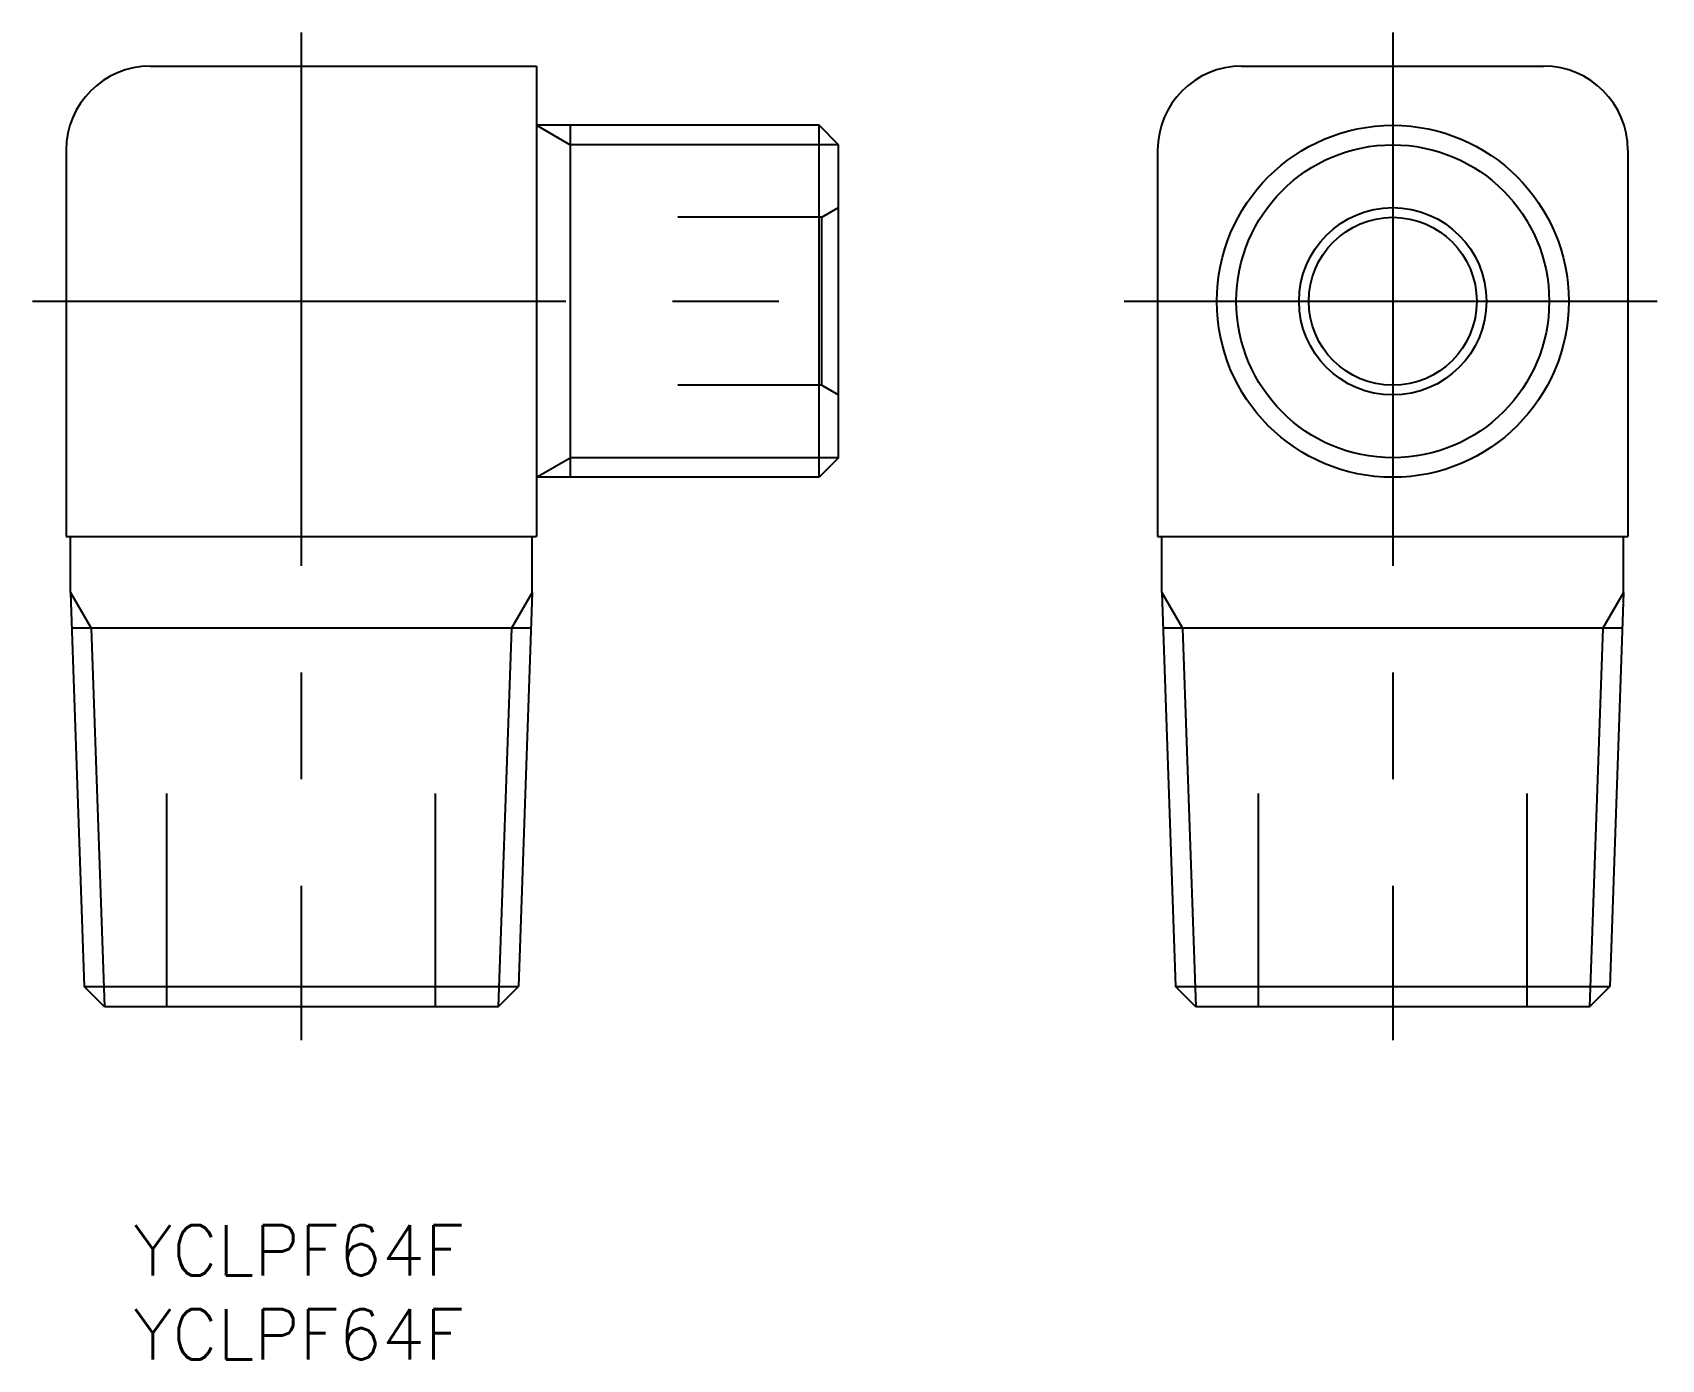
# Model space of a CAD drawing. Extents: x -16 to 81, y -63 to 16.
import ezdxf

# ---------------------------------------------------------------- set-up
doc = ezdxf.new("R2010")
doc.units = 0
doc.linetypes.add('CENTER', pattern=[50.8, 31.75, -6.35, 6.35, -6.35])
doc.linetypes.add('DASHED', pattern=[19.05, 12.7, -6.35])
doc.layers.get('0').update_dxf_attribs({"linetype": 'CONTINUOUS'})
doc.layers.add('CENTER', color=1, linetype='CENTER')
doc.styles.get("Standard").update_dxf_attribs({"font": 'txt.shx', "height": 3, "bigfont": 'bigfont.shx'})

msp = doc.modelspace()

# ---------------------------------------------------------------- linework, layer by layer
at = {"color": 7, "linetype": 'CONTINUOUS'}
for p, q in [((-9, 14), (14, 14)), ((14, 14), (14, -14)), ((56, 14), (74, 14)), ((30.838, 10.478), (14, 10.478)), ((16.013, 10.478), (16.013, -10.477)), ((30.838, -10.477), (30.838, 10.478)), ((32, 9.316), (30.838, 10.478)), ((-14, 9), (-14, -14)), ((32, -9.315), (32, 9.316)), ((51, 9), (51, -14)), ((79, 9), (79, -14)), ((32, -9.315), (30.838, -10.477)), ((30.838, -10.477), (14, -10.477)), ((-14, -14), (14, -14)), ((-13.749, -17.328), (-13.749, -14)), ((13.749, -17.328), (13.749, -14)), ((51, -14), (79, -14)), ((51.251, -17.328), (51.251, -14)), ((78.749, -17.328), (78.749, -14)), ((-13.749, -17.328), (-12.93, -40.796)), ((13.749, -17.328), (12.93, -40.796)), ((51.251, -17.328), (52.07, -40.796)), ((78.749, -17.328), (77.93, -40.796)), ((13.674, -19.47), (-13.674, -19.47)), ((78.674, -19.47), (51.326, -19.47)), ((-12.93, -40.796), (12.93, -40.796)), ((-11.726, -42), (-12.93, -40.796)), ((11.726, -42), (12.93, -40.796)), ((52.07, -40.796), (77.93, -40.796)), ((53.274, -42), (52.07, -40.796)), ((76.726, -42), (77.93, -40.796)), ((11.726, -42), (-11.726, -42)), ((76.726, -42), (53.274, -42))]:
    msp.add_line(p, q, dxfattribs=at)
at = {"color": 3, "linetype": 'CONTINUOUS'}
for p, q in [((14, 10.478), (16.013, 9.316)), ((32, 9.316), (16.013, 9.316)), ((14, -10.477), (16.013, -9.315)), ((32, -9.315), (16.013, -9.315)), ((-13.749, -17.328), (-12.512, -19.47)), ((13.749, -17.328), (12.512, -19.47)), ((51.251, -17.328), (52.488, -19.47)), ((78.749, -17.328), (77.512, -19.47)), ((-12.512, -19.47), (-11.726, -42)), ((12.512, -19.47), (11.726, -42)), ((52.488, -19.47), (53.274, -42)), ((77.512, -19.47), (76.726, -42))]:
    msp.add_line(p, q, dxfattribs=at)
at = {"color": 3, "linetype": 'DASHED'}
for p, q in [((31, 5), (22.419, 5)), ((31, 5), (32, 5.577)), ((31, -5), (31, 5)), ((31, -5), (22.419, -5)), ((31, -5), (32, -5.577)), ((-8, -42), (-8, -29.062)), ((8, -42), (8, -29.062)), ((57, -42), (57, -29.062)), ((73, -42), (73, -29.062))]:
    msp.add_line(p, q, dxfattribs=at)
at = {"color": 7, "linetype": 'CONTINUOUS'}
for radius in [10.478, 5.577, 5]:
    msp.add_circle((65, 0), radius, dxfattribs=at)
at = {"color": 3, "linetype": 'CONTINUOUS'}
msp.add_circle((65, 0), 9.316, dxfattribs=at)
at = {"color": 7, "linetype": 'CONTINUOUS'}
for centre, start, end in [((-9, 9), 90, 180), ((56, 9), 90, 180), ((74, 9), 0, 90)]:
    msp.add_arc(centre, 5, start, end, dxfattribs=at)
at = {"layer": 'CENTER', "color": 1, "linetype": 'CENTER'}
for p, q in [((0, 16), (0, -44)), ((65, 16), (65, -44)), ((-16, 0), (34, 0)), ((49, 0), (81, 0))]:
    msp.add_line(p, q, dxfattribs=at)

# ---------------------------------------------------------------- texts
at = {"color": 7, "linetype": 'CONTINUOUS'}
for p in [(-10, -58), (-10, -63)]:
    msp.add_text('YCLPF64F', height=3, dxfattribs=at).set_placement(p)

doc.saveas('drawing.dxf')
